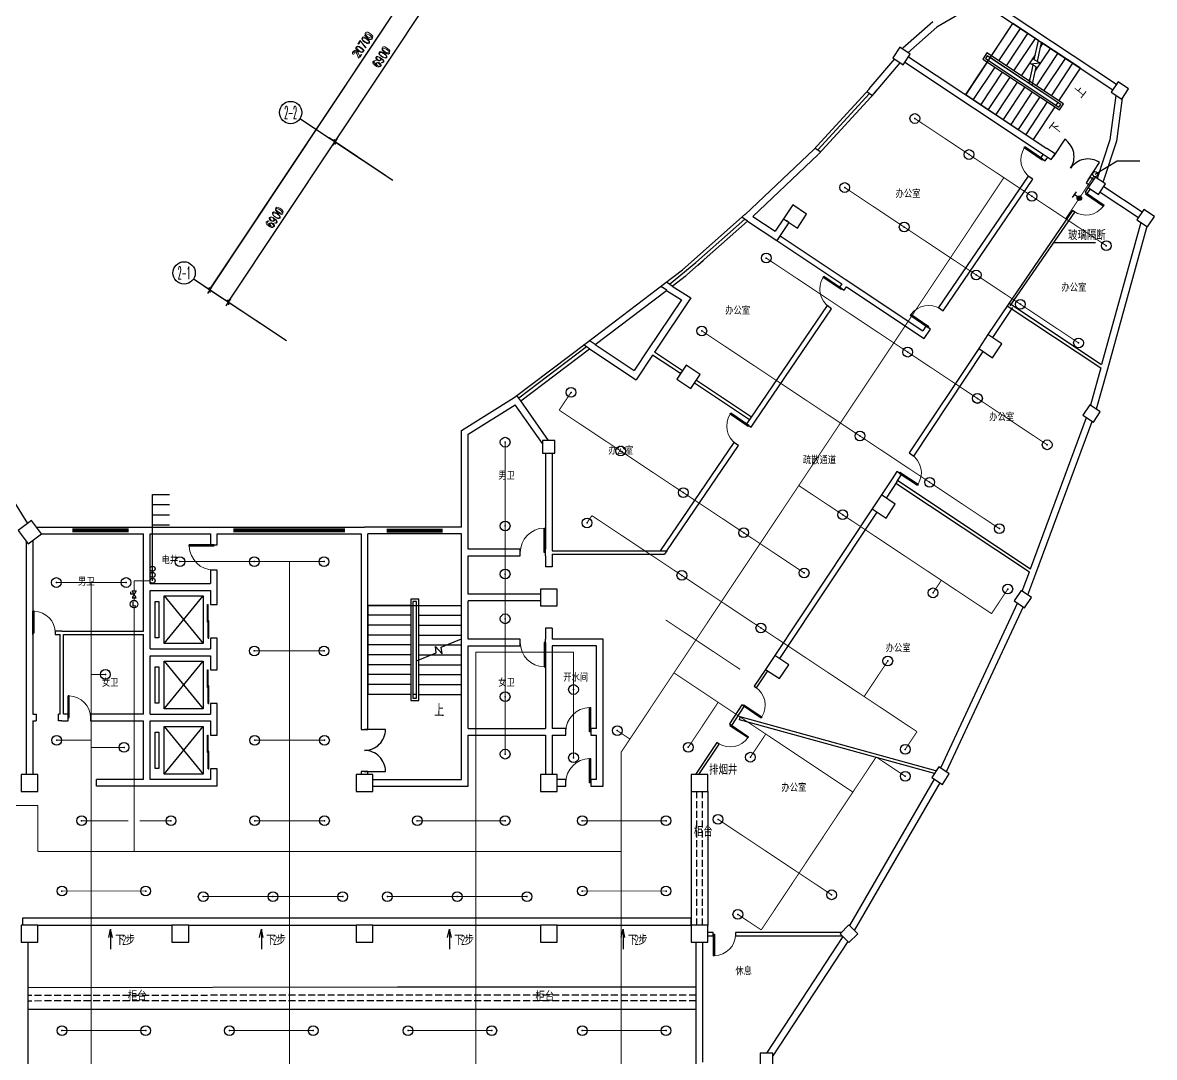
# Model space of a CAD drawing. Extents: x -149393 to 1177518, y -366685 to 296590.
# Drawn here: x 784234 to 824784, y -68628 to -31560 of the extents above; entities that cross this region are included whole.
import ezdxf
from ezdxf.enums import TextEntityAlignment as Align

# ---------------------------------------------------------------- set-up
doc = ezdxf.new("R2010")
doc.units = 0
doc.header["$LTSCALE"] = 1000
doc.header["$MEASUREMENT"] = 0
doc.linetypes.add('DASH', pattern=[0.35, 0.25, -0.1])
doc.linetypes.add('常规', pattern=[20, 10, 0, 10])
doc.layers.get('0').update_dxf_attribs({"linetype": 'CONTINUOUS'})
doc.layers.get('Defpoints').update_dxf_attribs({"linetype": 'CONTINUOUS'})
for name, color, linetype in [('AXIS', 3, 'CONTINUOUS'), ('AXIS_TEXT', 7, 'CONTINUOUS'), ('COLUMN', 9, 'CONTINUOUS'), ('EQUIP-动力', 3, 'CONTINUOUS'), ('EQUIP-消防', 3, 'CONTINUOUS'), ('STAIR', 2, 'CONTINUOUS'), ('TEL_SYMB', 3, 'CONTINUOUS'), ('TEL_TEXT', 7, 'CONTINUOUS'), ('TH_TEXT', 7, 'CONTINUOUS'), ('WALL', 9, 'CONTINUOUS'), ('WALL-MOVE', 6, 'CONTINUOUS'), ('WINDOW', 4, 'CONTINUOUS'), ('WIRE-消防', 3, '常规')]:
    doc.layers.add(name, color=color, linetype=linetype)
doc.styles.add('_TCH_AXIS', font='COMPLEX', dxfattribs={"bigfont": 'GBCBIG'})
doc.styles.add('_TCH_DIM', font='SIMPLEX', dxfattribs={"bigfont": 'GBCBIG'})
doc.styles.add('_TCH_DIM_T3', font='SIMPLEX', dxfattribs={"width": 0.705882, "bigfont": 'GBCBIG'})
doc.styles.add('_TEL_DIM', font='', dxfattribs={"width": 0.8, "height": 3.5})
doc.styles.add('COMPLEX', font='COMPLEX')
doc.styles.add('DIM_FONT', font='SIMPLEX.shx', dxfattribs={"width": 0.8})
doc.styles.get("Standard").update_dxf_attribs({"font": 'gbenor.shx', "bigfont": 'gbcbig.shx'})
doc.styles.get('_TEL_DIM').set_extended_font_data('SimSun')
doc.dimstyles.new('_TCH_ARCH&&100', dxfattribs={"dimtxt": 297.5, "dimasz": 100, "dimexe": 250, "dimexo": 300, "dimgap": 126.25, "dimtad": 1, "dimdec": 0, "dimzin": 0, "dimdsep": 46, "dimtxsty": '_TCH_DIM_T3', "dimblk": 'ARCHTICK', "dimcen": 0.09, "dimclrt": 7, "dimazin": 2, "dimtfac": 1, "dimtdec": 0, "dimtix": 1, "dimtmove": 2, "dimatfit": 3, "dimfxl": 1, "dimtolj": 1, "dimtzin": 0, "dimarcsym": 0})
doc.dimstyles.new('DIMN', dxfattribs={"dimtxt": 300, "dimasz": 1, "dimexe": 250, "dimexo": 300, "dimgap": 150, "dimtad": 1, "dimdec": 0, "dimdsep": 46, "dimtxsty": 'DIM_FONT', "dimblk": '_DIMX', "dimcen": 2.5, "dimclrt": 7, "dimadec": 0, "dimazin": 0, "dimtfac": 1, "dimtdec": 0, "dimtix": 1, "dimtmove": 2, "dimatfit": 3, "dimldrblk": '_DIMX', "dimfxl": 1, "dimtolj": 1, "dimarcsym": 0})

# ---------------------------------------------------------------- blocks, each defined once
blk = doc.blocks.new('$equip_U$00000299(cyc-PC)')
for p in [(0.509, 0.298), (0.3, 0)]:
    blk.add_line(p, (0.3, 0.298))
blk.add_lwpolyline([(0, -0.173), (0.601, 0.173), (0.601, -0.173), (0, 0.173)], close=True)
for p in [(0, 0), (0.601, 0)]:
    blk.add_point(p)
at = {"color": 7, "style": '_TEL_DIM', "flags": 1}
blk.add_attdef('A', text='', height=0.00002, dxfattribs=at).set_placement((0, 0), align=Align.MIDDLE_CENTER)
blk = doc.blocks.new('$equip$00001147')
blk.add_circle((0, 0), 0.5)
at = {"flags": 9}
blk.add_attdef('A', (0, 0), '', height=0.00002, dxfattribs=at)
blk = doc.blocks.new('$equip_U$00000304(cyc-PC)')
blk.add_point((0, 0))
blk.add_blockref('$equip$00001147', (0, 0))
at = {"color": 7, "style": '_TEL_DIM', "flags": 1}
blk.add_attdef('A', text='', height=0.00002, dxfattribs=at).set_placement((0, 0), align=Align.MIDDLE_CENTER)
blk = doc.blocks.new('fdhfhfh')
at = {"layer": 'WIRE-消防', "linetype": '常规', "const_width": 35}
blk.add_lwpolyline([(327663, -63863), (313946, -84452)], dxfattribs=at)
blk = doc.blocks.new('$equip_U$00000300(cyc-PC)')
for p, q in [((0.459, -0.113), (0.459, 0.159)), ((0.123, -0.113), (0.459, -0.113))]:
    blk.add_line(p, q)
blk.add_circle((0.324, 0), 0.324)
for p in [(0, 0), (0.648, 0)]:
    blk.add_point(p)
at = {"color": 7, "style": '_TEL_DIM', "flags": 1}
blk.add_attdef('A', text='', height=0.00002, dxfattribs=at).set_placement((0, 0), align=Align.MIDDLE_CENTER)
blk = doc.blocks.new('$VALVE$00000497')
for p, q in [((78, 138), (-78, 138)), ((0, 50), (0, 138))]:
    blk.add_line(p, q)
at = {"const_width": 49.6}
blk.add_lwpolyline([(25, 0, 1), (-25, 0, 1)], format="xyb", close=True, dxfattribs=at)
blk.add_circle((0, 0), 50)
blk = doc.blocks.new('$equip_U$00000370(cyc-PC)')
for p in [(-0.15, 0), (0, 0), (0.15, 0), (0, -0.15)]:
    blk.add_point(p)
at = {"xscale": 0.00300000000061118, "yscale": 0.00300000000061118, "zscale": 0.00300000000061118}
blk.add_blockref('$VALVE$00000497', (0, 0), dxfattribs=at)
at = {"color": 7, "style": '_TEL_DIM', "flags": 1}
blk.add_attdef('A', text='', height=0.00002, dxfattribs=at).set_placement((0, 0), align=Align.MIDDLE_CENTER)
blk = doc.blocks.new('_DIMX')
blk.add_line((-150, 0), (150, 0))
at = {"const_width": 50}
blk.add_lwpolyline([(-70, -70), (70, 70)], dxfattribs=at)
blk = doc.blocks.new('_ArchTick')
at = {"color": 0, "linetype": 'ByBlock', "const_width": 0.4}
blk.add_lwpolyline([(-0.5, -0.5), (0.5, 0.5)], dxfattribs=at)
blk = doc.blocks.new('*D1068')
at = {"layer": 'AXIS', "color": 0, "lineweight": -2, "transparency": 16777216}
for p, q in [((801070, -31301), (799029, -29946)), ((795419, -35831), (799238, -30084)), ((797252, -37049), (795211, -35693))]:
    blk.add_line(p, q, dxfattribs=at)
at = {"layer": 'Defpoints', "color": 0, "transparency": 16777216}
for p in [(799238, -30084), (801320, -31467), (797502, -37215)]:
    blk.add_point(p, dxfattribs=at)
at = {"layer": 'AXIS', "color": 0, "lineweight": -2, "transparency": 16777216, "xscale": 100, "yscale": 100, "zscale": 100}
for p, rotation in [((799238, -30084), 56.40000000000044), ((795419, -35831), 236.4000000000005)]:
    blk.add_blockref('_ArchTick', p, dxfattribs=dict(at, rotation=rotation))
at = {"layer": 'AXIS', "color": 7, "transparency": 16777216, "insert": (797099, -32805), "char_height": 297.5, "attachment_point": 5, "rotation": 56.4, "style": '_TCH_DIM_T3'}
blk.add_mtext('\\A1;6900', dxfattribs=at)
blk = doc.blocks.new('*D1069')
at = {"layer": 'AXIS', "color": 0, "lineweight": -2, "transparency": 16777216}
for p, q in [((791601, -41578), (795419, -35831)), ((797252, -37049), (795211, -35693)), ((793433, -42796), (791393, -41440))]:
    blk.add_line(p, q, dxfattribs=at)
at = {"layer": 'Defpoints', "color": 0, "transparency": 16777216}
for p in [(795419, -35831), (797502, -37215), (793683, -42962)]:
    blk.add_point(p, dxfattribs=at)
at = {"layer": 'AXIS', "color": 0, "lineweight": -2, "transparency": 16777216, "xscale": 100, "yscale": 100, "zscale": 100}
for p, rotation in [((795419, -35831), 56.40000000000044), ((791601, -41578), 236.4000000000005)]:
    blk.add_blockref('_ArchTick', p, dxfattribs=dict(at, rotation=rotation))
at = {"layer": 'AXIS', "color": 7, "transparency": 16777216, "insert": (793281, -38553), "char_height": 297.5, "attachment_point": 5, "rotation": 56.4, "style": '_TCH_DIM_T3'}
blk.add_mtext('\\A1;6900', dxfattribs=at)
blk = doc.blocks.new('*D1070')
at = {"layer": 'AXIS', "color": 0, "lineweight": -2, "transparency": 16777216}
for p, q in [((790935, -41136), (802390, -23894)), ((804888, -25554), (802181, -23756)), ((793433, -42796), (790726, -40997))]:
    blk.add_line(p, q, dxfattribs=at)
at = {"layer": 'Defpoints', "color": 0, "transparency": 16777216}
for p in [(802390, -23894), (805138, -25720), (793683, -42962)]:
    blk.add_point(p, dxfattribs=at)
at = {"layer": 'AXIS', "color": 0, "lineweight": -2, "transparency": 16777216, "xscale": 100, "yscale": 100, "zscale": 100}
for p, rotation in [((802390, -23894), 56.39999999999999), ((790935, -41136), 236.4)]:
    blk.add_blockref('_ArchTick', p, dxfattribs=dict(at, rotation=rotation))
at = {"layer": 'AXIS', "color": 7, "transparency": 16777216, "insert": (796433, -32363), "char_height": 297.5, "attachment_point": 5, "rotation": 56.4, "style": '_TCH_DIM_T3'}
blk.add_mtext('\\A1;20700', dxfattribs=at)
blk = doc.blocks.new('_FZHK')
blk.add_lwpolyline([(-0.5, -0.5), (0.5, -0.5), (0.5, 0.5), (-0.5, 0.5)], close=True)
blk = doc.blocks.new('$TCHSYS$DOOR2D')
for p, q in [((0.45, 0.975), (0.5, 0.975)), ((0.45, 0), (0.45, 0.975)), ((0.5, 0), (0.5, 0.975)), ((0.5, 0), (0.45, 0))]:
    blk.add_line(p, q)
at = {"lineweight": 13}
blk.add_arc((0.475, 0), 0.975, 91.4693, 180, dxfattribs=at)
blk = doc.blocks.new('_AXISO')
blk.add_circle((0, 0), 0.5)
at = {"layer": 'AXIS_TEXT', "style": 'COMPLEX', "width": 1.041667}
blk.add_attdef('A', text='', height=0.56, dxfattribs=at).set_placement((-0.25, -0.28), (0.25, -0.28), align=Align.FIT)
blk = doc.blocks.new('$DorLib2D$00000029')
for p, q in [((-0.5, 0.169), (0.02, 0.169)), ((-0.5, 0.169), (-0.5, 0.15)), ((-0.5, 0.15), (0.02, 0.15)), ((-0.02, 0.187), (-0.02, 0.169)), ((-0.02, 0.187), (0.5, 0.187)), ((-0.02, 0.169), (0.5, 0.169)), ((0.02, 0.15), (0.02, 0.169)), ((0.5, 0.187), (0.5, 0.169))]:
    blk.add_line(p, q)
blk = doc.blocks.new('$DorLib2D$00000001')
for p, q in [((0.45, 0.975), (0.5, 0.975)), ((0.45, 0), (0.45, 0.975)), ((0.5, 0), (0.5, 0.975)), ((0.5, 0), (0.45, 0))]:
    blk.add_line(p, q)
at = {"lineweight": 13}
blk.add_arc((0.475, 0), 0.975, 91.4693, 180, dxfattribs=at)
blk = doc.blocks.new('$TCHSYS$WIN2D')
for p, q in [((-0.5, 0.5), (0.5, 0.5)), ((0.5, 0.167), (-0.5, 0.167)), ((0.5, -0.167), (-0.5, -0.167)), ((-0.5, -0.5), (0.5, -0.5))]:
    blk.add_line(p, q)

msp = doc.modelspace()

# ---------------------------------------------------------------- linework, layer by layer
at = {"color": 59}
for p, q in [((814483.2, -34024.3), (814679, -34166)), ((814679, -34166), (814838.1, -33984.9)), ((812730.8, -36118.5), (814581.1, -34095.2)), ((812629, -36052), (812832.6, -36185)), ((808353.5, -40155.9), (810106.4, -38600.3)), ((810209.8, -38668.9), (810003, -38531.6)), ((808431.2, -40247.3), (808616.8, -40082.6)), ((807407.8, -40926.3), (808353.5, -40155.9)), ((807512.4, -40995.8), (807300.7, -40855.1)), ((807309.8, -41149.4), (807098.1, -41008.7)), ((804747.5, -43092), (804535.7, -42951.3)), ((804439, -43175.2), (802010.8, -45016.1)), ((804544.9, -43245.5), (804333.2, -43104.9)), ((802083.3, -45111.7), (801938.3, -44920.5)), ((789309.5, -52098.2), (790699.7, -53798.2)), ((789309.5, -53798.2), (790699.7, -52098.2)), ((789309.5, -54438.2), (790699.7, -56138.2)), ((789309.5, -56138.2), (790699.7, -54438.2)), ((789309.5, -56778.2), (790699.7, -58478.2)), ((789309.5, -58478.2), (790699.7, -56778.2))]:
    msp.add_line(p, q, dxfattribs=at)
for p, q in [((788891, -48823.9), (789496.8, -48823.9)), ((788891, -49188.1), (789496.8, -49188.1)), ((788891, -49552.3), (789496.8, -49552.3))]:
    msp.add_line(p, q)
for points in [[(822666.7, -36988.7), (823452.8, -36513.4), (824258.7, -36513.4)], [(821179.3, -39439.4), (822675.6, -39439.4)], [(788891, -51554.5), (788891, -48459.8), (789496.8, -48459.8)], [(808183.2, -59098.2), (808183.2, -63898.2)], [(808783.2, -59098.2), (808783.2, -63898.2)], [(787317, -64329.4), (787385.6, -64033.6)], [(787385.6, -64033.6), (787385.6, -64747.9)], [(787454.2, -64329.4), (787385.6, -64033.6)], [(792719.5, -64329.4), (792788.1, -64033.6)], [(792788.1, -64033.6), (792788.1, -64747.9)], [(792856.7, -64329.4), (792788.1, -64033.6)], [(799459.8, -64329.4), (799528.4, -64033.6)], [(799528.4, -64033.6), (799528.4, -64747.9)], [(799597, -64329.4), (799528.4, -64033.6)], [(805679.2, -64329.4), (805747.8, -64033.6)], [(805747.8, -64033.6), (805747.8, -64747.9)], [(805816.4, -64329.4), (805747.8, -64033.6)], [(784423.2, -66120.5), (797668.4, -66098.2), (808363.2, -66098.2)], [(784423.2, -66898.2), (796868.4, -66898.2), (808363.2, -66898.2)]]:
    msp.add_lwpolyline(points)
for points in [[(788979.6, -52298.2), (789108, -52298.2), (789108, -53598.2), (788979.6, -53598.2)], [(789309.5, -52098.2), (790699.7, -52098.2), (790699.7, -53798.2), (789309.5, -53798.2)], [(788979.6, -54638.2), (789108, -54638.2), (789108, -55938.2), (788979.6, -55938.2)], [(789309.5, -54438.2), (790699.7, -54438.2), (790699.7, -56138.2), (789309.5, -56138.2)], [(788979.6, -56978.2), (789108, -56978.2), (789108, -58278.2), (788979.6, -58278.2)], [(789309.5, -56778.2), (790699.7, -56778.2), (790699.7, -58478.2), (789309.5, -58478.2)]]:
    msp.add_lwpolyline(points, close=True, dxfattribs=at)
for centre in [(822666.7, -36988.7), (788891, -51124.1), (788891, -51347.5), (788891, -51554.5)]:
    msp.add_circle(centre, 90.8)
at = {"layer": 'AXIS'}
for p, q in [((797501.6, -37214.6), (794169.9, -35001)), ((793683.2, -42961.8), (790351.5, -40748.2))]:
    msp.add_line(p, q, dxfattribs=at)
at = {"layer": 'STAIR', "color": 59}
for p, q in [((818024.1, -34137.5), (819717.5, -31588.7)), ((818943.5, -32753.6), (819717.5, -31588.7)), ((820631.7, -32196.1), (819717.5, -31588.7)), ((819212.4, -32932.2), (819986.3, -31767.3)), ((819481.2, -33110.8), (820255.1, -31945.9)), ((819750, -33289.4), (820523.9, -32124.5)), ((820482.6, -32894.9), (820631.7, -32196.1)), ((820592.9, -32951.2), (820738.7, -32267.2)), ((820701.9, -32439.8), (820792.7, -32303.1)), ((822136.8, -33196.1), (820738.7, -32267.2)), ((818779.3, -32644.4), (818633.7, -32863.5)), ((818799.3, -32743.9), (818733.2, -32843.4)), ((818733.2, -32843.4), (821361.6, -34589.7)), ((821527.1, -34470.1), (818779.3, -32644.4)), ((821427.7, -34490.2), (818799.3, -32743.9)), ((820301.9, -33742.2), (818903.9, -32813.3)), ((820018.8, -33468), (820521.9, -32710.7)), ((820518.7, -33298.7), (821061.5, -32481.7)), ((820556.4, -33825.2), (821330.3, -32660.3)), ((820825.2, -34003.8), (821599.2, -32838.9)), ((818798, -32972.6), (818024.1, -34137.5)), ((819066.8, -33151.2), (818292.9, -34316.1)), ((818633.7, -32863.5), (821381.6, -34689.1)), ((818837.7, -32912.9), (821257, -34520.3)), ((820301.9, -33742.2), (820442.8, -33081.6)), ((820363.1, -33040.9), (820681.5, -32996.4)), ((820553, -33137.9), (820363.1, -33040.9)), ((820409, -33813.3), (820553, -33137.9)), ((820681.5, -32996.4), (820482.6, -32894.9)), ((821094, -34182.4), (821868, -33017.5)), ((821362.9, -34361), (822136.8, -33196.1)), ((819335.6, -33329.8), (818561.7, -34494.7)), ((819604.5, -33508.4), (818830.5, -34673.3)), ((820287.6, -33646.6), (820338.7, -33569.6)), ((819873.3, -33687), (819099.3, -34851.9)), ((820142.1, -33865.6), (819368.2, -35030.5)), ((820410.9, -34044.2), (819637, -35209.1)), ((821323.2, -34420.7), (820409, -33813.3)), ((818024.1, -34137.5), (820443.4, -35744.9)), ((820679.7, -34222.8), (819905.8, -35387.7)), ((820948.5, -34401.4), (820174.6, -35566.3)), ((821323.2, -34420.7), (821257, -34520.3)), ((821217.3, -34580), (820443.4, -35744.9)), ((821361.6, -34589.7), (821427.7, -34490.2)), ((821381.6, -34689.1), (821527.1, -34470.1)), ((798427.5, -52218.5), (798138.8, -52218.5)), ((798138.8, -52218.5), (798138.8, -55841)), ((798348.8, -52297.2), (798217.5, -52297.2)), ((798217.5, -52297.2), (798217.5, -55762.2)), ((798348.8, -55762.2), (798348.8, -52297.2)), ((798427.5, -55841), (798427.5, -52218.5)), ((796603.2, -52435), (796603.2, -55624.4)), ((798138.8, -52435), (796603.2, -52435)), ((796603.2, -52435), (799963.2, -52435)), ((798217.5, -52435), (798217.5, -55624.4)), ((798348.8, -54278.1), (798348.8, -52435)), ((798427.5, -52435), (799963.2, -52435)), ((799963.2, -53640.2), (799963.2, -52435)), ((798138.8, -52789.4), (796603.2, -52789.4)), ((798427.5, -52789.4), (799963.2, -52789.4)), ((798138.8, -53143.8), (796603.2, -53143.8)), ((798138.8, -53498.1), (796603.2, -53498.1)), ((798427.5, -53143.8), (799963.2, -53143.8)), ((798427.5, -53498.1), (799963.2, -53498.1)), ((798138.8, -53852.5), (796603.2, -53852.5)), ((798427.5, -53852.5), (799425.8, -53852.5)), ((799054.1, -54140.5), (799027.3, -53907.9)), ((799027.3, -53907.9), (799261.5, -54172)), ((799233.5, -53928.5), (799963.2, -53640.2)), ((799261.5, -54172), (799233.5, -53928.5)), ((799425.8, -53852.5), (799963.2, -53852.5)), ((799963.2, -55624.4), (799963.2, -53781.3)), ((798138.8, -54206.9), (796603.2, -54206.9)), ((798348.8, -54419.2), (799054.1, -54140.5)), ((798427.5, -54206.9), (798886.1, -54206.9)), ((798886.1, -54206.9), (799963.2, -54206.9)), ((798138.8, -54561.3), (796603.2, -54561.3)), ((798348.8, -55624.4), (798348.8, -54419.2)), ((798427.5, -54561.3), (799963.2, -54561.3)), ((798138.8, -54915.6), (796603.2, -54915.6)), ((798427.5, -54915.6), (799963.2, -54915.6)), ((798138.8, -55270), (796603.2, -55270)), ((798427.5, -55270), (799963.2, -55270)), ((798138.8, -55624.4), (796603.2, -55624.4)), ((798138.8, -55841), (798427.5, -55841)), ((798348.8, -55624.4), (798217.5, -55624.4)), ((798217.5, -55762.2), (798348.8, -55762.2)), ((798427.5, -55624.4), (799963.2, -55624.4))]:
    msp.add_line(p, q, dxfattribs=at)
at = {"layer": 'STAIR'}
for p, q in [((784243.2, -63898.2), (784243.2, -63628.2)), ((784243.2, -63628.2), (808183.2, -63628.2)), ((808183.2, -63898.2), (808183.2, -63628.2)), ((784783.2, -63898.2), (789583.2, -63898.2)), ((790183.2, -63898.2), (796183.2, -63898.2)), ((796783.2, -63898.2), (802783.2, -63898.2)), ((803383.2, -63898.2), (808183.2, -63898.2))]:
    msp.add_line(p, q, dxfattribs=at)
at = {"layer": 'TEL_SYMB', "color": 59, "elevation": 1793}
msp.add_lwpolyline([(820984.6, -35221.9, 0, 0, 0), (817833.5, -33128.3, 0, 0, 0), (818713.3, -31804.1, 0, 0, 0), (820087.2, -32717, 95.6, 0, 0), (820385.9, -32915.4, 0, 0, 0)], format="xyseb", dxfattribs=at)
at = {"layer": 'TEL_SYMB', "color": 59}
for points in [[(821864.4, -33897.7, 0, 0, 0), (820953.4, -33292.5, 95.6, 0, 0), (820654.7, -33094, 0, 0, 0)], [(799156, -55801.6, 0, 0, 0), (799156, -54600.6, 105, 0, 0), (799156, -54206.9, 0, 0, 0)]]:
    msp.add_lwpolyline(points, format="xyseb", dxfattribs=at)
at = {"layer": 'WALL', "color": 59}
for p, q in [((818806.2, -30695.1), (823428.9, -33766.5)), ((818447.6, -30871.1), (816987.8, -31727)), ((818673.4, -30895), (823296.1, -33966.4)), ((816846.5, -31531.6), (815771.9, -32477.7)), ((816987.8, -31727), (815954.7, -32636.5)), ((815980.5, -32779.7), (820931.6, -36069.2)), ((814570.7, -33928.8), (815479.2, -32860.9)), ((814753.5, -34084.3), (815680.5, -32994.6)), ((815847.7, -32979.6), (820798.8, -36269.1)), ((812572, -36114.3), (814573.5, -33925.6)), ((812749.2, -36276.3), (814750.7, -34087.6)), ((823405.6, -34165.2), (823193.7, -35757.2)), ((823633.6, -34271.5), (823428.6, -35811.7)), ((821224.1, -36263.5), (820931.6, -36069.2)), ((823193.7, -35757.2), (822730.1, -37138.1)), ((823428.6, -35811.7), (822945.9, -37249.2)), ((810118.3, -38429.4), (812578.2, -36108)), ((810391.5, -38501.5), (812743, -36282.6)), ((820798.8, -36269.1), (821091.3, -36463.4)), ((821091.3, -36463.4), (821224.1, -36263.5)), ((822473.5, -37093.6), (822340.7, -37293.5)), ((822340.7, -37293.5), (822469.4, -37379.1)), ((822602.2, -37179.2), (822473.5, -37093.6)), ((822844.2, -37628.1), (824218.5, -38541.2)), ((822977, -37428.2), (824351.3, -38341.3)), ((807873.8, -40421.1), (810121, -38426.9)), ((810391.5, -38501.5), (811193.6, -39034.4)), ((808033.1, -40600.6), (810209.8, -38668.9)), ((810209.8, -38668.9), (811260.6, -39367.1)), ((811492.1, -38585.9), (811193.6, -39034.4)), ((811691.9, -38718.8), (811260.6, -39367.1)), ((811492.4, -38586.1), (811492.1, -38585.9)), ((811691.9, -38718.8), (811592, -38652.3)), ((824304, -38724), (822895.7, -43809.3)), ((824514.3, -38863.8), (823099.6, -43972.1)), ((807228.6, -40909.8), (807880.9, -40415.3)), ((804467.8, -43002.8), (807228.6, -40909.8)), ((807512.4, -40995.8), (808025.9, -40606.5)), ((804747.5, -43092), (807308.4, -41150.5)), ((807308.4, -41150.5), (807835.7, -41485.7)), ((807512.4, -40995.8), (808171.3, -41414.6)), ((807835.7, -41485.7), (806638.9, -43284.3)), ((808171.3, -41414.6), (806872, -43367.3)), ((819507.2, -41702.1), (822862, -43931)), ((819573.6, -41602.1), (822895.7, -43809.3)), ((801850.6, -44987), (804467.8, -43002.8)), ((802083.3, -45111.7), (804544.9, -43245.5)), ((804544.9, -43245.5), (806214.8, -44355)), ((804747.5, -43092), (806147.8, -44022.4)), ((806638.9, -43284.3), (806147.8, -44022.4)), ((807873.2, -44033.5), (806872, -43367.3)), ((806805.5, -43467.2), (806214.8, -44355)), ((807806.8, -44133.4), (806805.5, -43467.2)), ((780892.3, -43902.4), (784410.8, -49501.1)), ((807806.8, -44133.4), (807840, -44083.4)), ((822862, -43931), (822492.7, -45264.4)), ((823099.6, -43972.1), (822703, -45404.2)), ((808306.5, -44465.4), (810278, -45775.3)), ((808372.9, -44365.5), (810345.6, -45676.1)), ((799963.2, -46168.8), (801850.6, -44987)), ((800203.2, -46301.7), (801885.8, -45248.1)), ((802858.2, -46640.7), (801885.8, -45248.1)), ((803072.4, -46528.3), (802083.3, -45111.7)), ((820348.6, -51121.5), (822351.7, -45711)), ((799963.2, -49633.3), (799963.2, -46168.8)), ((820541.5, -51291.6), (822557.1, -45847.5)), ((800203.2, -49753.3), (800203.2, -46301.7)), ((802963.2, -46978.3), (802963.2, -50422.7)), ((803203.2, -46978.3), (803203.2, -50482.7)), ((815523.3, -48059.7), (820305.8, -51237.1)), ((815589.7, -47959.7), (820348.6, -51121.5)), ((784734.5, -49633.3), (788683.2, -49633.3)), ((784914.5, -49873.3), (788563.2, -49873.3)), ((788563.2, -51778.2), (788563.2, -49873.3)), ((788683.2, -49633.3), (791083.2, -49633.3)), ((788803.2, -49873.3), (790963.2, -49873.3)), ((788803.2, -51658.2), (788803.2, -49873.3)), ((790963.2, -49873.3), (790963.2, -50270.7)), ((791083.2, -49633.3), (796483.2, -49633.3)), ((791203.2, -50270.7), (791203.2, -49873.3)), ((791203.2, -49873.3), (796363.2, -49873.3)), ((796363.2, -49873.3), (796363.2, -56881.9)), ((799963.2, -49633.3), (796483.2, -49633.3)), ((799963.2, -49873.3), (796603.2, -49873.3)), ((796603.2, -56881.9), (796603.2, -49873.3)), ((799963.2, -50542.7), (799963.2, -49873.3)), ((800203.2, -50422.7), (800203.2, -49753.3)), ((784363.2, -50138.3), (784363.2, -56458.2)), ((784603.2, -50106.8), (784603.2, -56338.2)), ((790963.2, -50270.7), (791203.2, -50270.7)), ((799963.2, -52153.3), (799963.2, -50542.7)), ((802063.2, -50422.7), (800203.2, -50422.7)), ((800203.2, -52033.3), (800203.2, -50662.7)), ((800203.2, -50662.7), (802063.2, -50662.7)), ((802063.2, -50662.7), (802063.2, -50422.7)), ((802963.2, -50662.7), (802963.2, -50422.7)), ((802963.2, -50662.7), (802963.2, -51053.3)), ((803203.2, -50482.7), (807313.7, -50482.7)), ((803203.2, -50602.7), (803203.2, -51053.3)), ((803203.2, -50602.7), (807231.9, -50602.7)), ((807313.7, -50482.7), (807231.9, -50602.7)), ((803203.2, -51053.3), (802963.2, -51053.3)), ((791203.2, -51170.7), (790963.2, -51170.7)), ((790963.2, -51170.7), (790963.2, -51658.2)), ((791203.2, -51778.2), (791203.2, -51170.7)), ((820050.7, -51926.1), (820305.8, -51237.1)), ((820256.1, -52062.5), (820541.5, -51291.6)), ((788563.2, -53362.5), (788563.2, -51778.2)), ((788803.2, -51658.2), (790963.2, -51658.2)), ((788803.2, -51898.2), (790963.2, -51898.2)), ((788803.2, -53422.5), (788803.2, -51898.2)), ((790963.2, -51898.2), (790963.2, -52408.3)), ((791203.2, -52408.3), (791203.2, -51778.2)), ((799963.2, -53764), (799963.2, -52153.3)), ((802783.2, -52033.3), (800203.2, -52033.3)), ((802783.2, -52273.3), (800203.2, -52273.3)), ((800203.2, -53644), (800203.2, -52273.3)), ((790963.2, -52408.3), (791203.2, -52408.3)), ((819875.9, -52350.2), (817119.3, -58262.6)), ((820078, -52484.5), (817321.5, -58396.9)), ((784603.2, -53482.5), (784603.2, -53362.5)), ((785643.5, -53362.5), (785403.2, -53362.5)), ((785403.2, -53362.5), (785403.2, -53482.5)), ((785403.2, -53482.5), (785583.5, -53482.5)), ((785583.5, -56338.2), (785583.5, -53482.5)), ((785643.5, -53362.5), (788563.2, -53362.5)), ((785703.5, -56338.2), (785703.5, -53482.5)), ((785703.5, -53482.5), (788563.2, -53482.5)), ((788563.2, -54118.2), (788563.2, -53482.5)), ((788803.2, -53998.2), (788803.2, -53422.5)), ((802963.2, -53253.3), (802963.2, -53644)), ((803203.2, -53253.3), (802963.2, -53253.3)), ((803203.2, -53253.3), (803203.2, -53644)), ((791203.2, -53608.3), (790963.2, -53608.3)), ((790963.2, -53608.3), (790963.2, -53998.2)), ((791203.2, -54118.2), (791203.2, -53608.3)), ((799963.2, -56968.6), (799963.2, -53764)), ((802063.2, -53644), (800203.2, -53644)), ((800203.2, -53884), (802063.2, -53884)), ((800203.2, -56848.6), (800203.2, -53884)), ((802063.2, -53884), (802063.2, -53644)), ((802963.2, -53884), (802963.2, -53644)), ((802963.2, -53884), (802963.2, -56848.6)), ((805039.2, -53644), (803203.2, -53644)), ((803203.2, -53884), (803203.2, -56848.6)), ((804799.2, -53884), (803203.2, -53884)), ((804799.2, -56848.6), (804799.2, -53884)), ((805039.2, -56968.6), (805039.2, -53644)), ((788563.2, -56338.2), (788563.2, -54118.2)), ((788803.2, -53998.2), (790963.2, -53998.2)), ((788803.2, -56338.2), (788803.2, -54238.2)), ((788803.2, -54238.2), (790963.2, -54238.2)), ((790963.2, -54238.2), (790963.2, -54748.3)), ((791203.2, -54748.3), (791203.2, -54118.2)), ((790963.2, -54748.3), (791203.2, -54748.3)), ((791203.2, -55948.3), (790963.2, -55948.3)), ((790963.2, -55948.3), (790963.2, -56338.2)), ((791203.2, -56458.2), (791203.2, -55948.3)), ((784603.2, -56338.2), (784723.2, -56338.2)), ((784723.2, -56338.2), (784723.2, -56578.2)), ((785583.5, -56338.2), (785523.5, -56338.2)), ((785523.5, -56578.2), (785523.5, -56338.2)), ((785863.3, -56338.2), (785703.5, -56338.2)), ((785863.3, -56578.2), (785863.3, -56338.2)), ((788563.2, -56338.2), (786663.3, -56338.2)), ((786663.3, -56338.2), (786663.3, -56578.2)), ((788803.2, -56338.2), (790963.2, -56338.2)), ((784363.2, -56458.2), (784363.2, -58498.2)), ((784603.2, -56578.2), (784723.2, -56578.2)), ((784603.2, -56578.2), (784603.2, -58498.2)), ((785643.5, -56578.2), (785523.5, -56578.2)), ((785643.5, -56578.2), (785863.3, -56578.2)), ((786663.3, -56578.2), (788563.2, -56578.2)), ((788563.2, -58678.2), (788563.2, -56578.2)), ((788803.2, -58678.2), (788803.2, -56578.2)), ((788803.2, -56578.2), (790963.2, -56578.2)), ((790963.2, -56578.2), (790963.2, -57088.3)), ((791203.2, -57088.3), (791203.2, -56458.2)), ((790963.2, -57088.3), (791203.2, -57088.3)), ((796363.2, -56881.9), (796603.2, -56881.9)), ((799963.2, -58678.2), (799963.2, -56968.6)), ((800203.2, -56848.6), (802963.2, -56848.6)), ((800203.2, -58918.2), (800203.2, -57088.6)), ((800203.2, -57088.6), (802963.2, -57088.6)), ((802963.2, -57088.6), (802963.2, -58498.2)), ((803694.6, -56848.6), (803203.2, -56848.6)), ((803203.2, -57088.6), (803203.2, -58498.2)), ((803203.2, -57088.6), (803694.6, -57088.6)), ((803694.6, -57088.6), (803694.6, -56848.6)), ((804799.2, -56848.6), (804594.6, -56848.6)), ((804594.6, -56848.6), (804594.6, -57088.6)), ((804594.6, -57088.6), (804799.2, -57088.6)), ((804799.2, -58678.2), (804799.2, -57088.6)), ((805039.2, -58918.2), (805039.2, -56968.6)), ((791203.2, -58288.3), (790963.2, -58288.3)), ((790963.2, -58288.3), (790963.2, -58678.2)), ((791203.2, -58918.2), (791203.2, -58288.3)), ((796603.2, -58381.9), (796363.2, -58381.9)), ((796363.2, -58381.9), (796363.2, -58498.2)), ((796603.2, -58498.2), (796603.2, -58381.9)), ((788563.2, -58678.2), (786883.2, -58678.2)), ((786883.2, -58918.2), (786883.2, -58678.2)), ((790963.2, -58678.2), (788803.2, -58678.2)), ((796783.2, -58678.2), (799963.2, -58678.2)), ((803694.6, -58678.2), (803383.2, -58678.2)), ((803694.6, -58918.2), (803694.6, -58678.2)), ((804799.2, -58678.2), (804594.6, -58678.2)), ((804594.6, -58678.2), (804594.6, -58918.2)), ((813869.1, -63909.1), (816911, -58664.5)), ((814044.7, -64084.7), (817111.3, -58797.5)), ((788683.2, -58918.2), (786883.2, -58918.2)), ((791203.2, -58918.2), (788683.2, -58918.2)), ((796783.2, -58918.2), (800203.2, -58918.2)), ((803383.2, -58918.2), (803694.6, -58918.2)), ((804594.6, -58918.2), (805039.2, -58918.2)), ((808980.8, -64151.2), (808783.2, -64151.2)), ((808783.2, -64271.2), (808980.8, -64271.2)), ((808980.8, -64271.2), (808980.8, -64151.2)), ((813568.9, -64151.2), (809780.8, -64151.2)), ((809780.8, -64151.2), (809780.8, -64271.2)), ((809780.8, -64271.2), (813594.9, -64271.2)), ((813627.3, -64303.6), (810887.4, -68473.2)), ((784423.2, -64498.2), (784423.2, -66509.1)), ((808363.2, -66497.6), (808363.2, -64498.2)), ((808603.2, -66497.6), (808603.2, -64498.2)), ((813800.6, -64476.9), (811108.2, -68574.3)), ((808363.2, -68863.2), (808363.2, -66497.6)), ((808603.2, -68803.2), (808603.2, -66497.6)), ((784423.2, -66509.1), (784423.2, -69598.2))]:
    msp.add_line(p, q, dxfattribs=at)
at = {"layer": 'WALL'}
for p, q in [((820797.6, -36268.4), (820709.4, -36397.9)), ((820709.4, -36397.9), (820874.7, -36510.5)), ((820874.7, -36510.5), (820964.2, -36379)), ((820259, -37059.1), (817050, -41770.5)), ((817215.3, -41883.1), (820424.3, -37171.7)), ((820424.3, -37171.7), (820259, -37059.1)), ((811371.2, -39200.5), (811260.6, -39367.1)), ((811371.2, -39200.5), (813699.7, -40747.5)), ((811260.6, -39367.1), (813589, -40914.1)), ((813589, -40914.1), (813505.8, -41036.3)), ((813699.7, -40747.5), (816486, -42598.7)), ((813505.8, -41036.3), (813671.1, -41148.9)), ((813671.1, -41148.9), (813755.6, -41024.8)), ((813755.6, -41024.8), (816540, -42874.7)), ((813055.4, -41697.5), (810311.8, -45725.7)), ((813220.7, -41810.1), (813055.4, -41697.5)), ((819540.4, -41652.1), (818820.9, -42734.9)), ((819706.9, -41762.8), (818987.5, -42845.6)), ((810477.1, -45838.3), (813220.7, -41810.1)), ((817050, -41770.5), (817215.3, -41883.1)), ((816599.7, -42431.7), (816486, -42598.7)), ((816540, -42874.7), (816765, -42544.3)), ((816765, -42544.3), (816599.7, -42431.7)), ((818488.9, -43234.6), (816003.7, -46975.3)), ((816170.2, -47085.9), (818655.5, -43345.3)), ((810311.8, -45725.7), (810169.3, -45934.9)), ((810169.3, -45934.9), (810334.6, -46047.5)), ((810334.6, -46047.5), (810477.1, -45838.3)), ((809718.9, -46596.1), (807071.7, -50482.7)), ((809884.2, -46708.7), (809718.9, -46596.1)), ((807313.7, -50482.7), (809884.2, -46708.7)), ((816003.7, -46975.3), (816170.2, -47085.9)), ((815560.9, -47641.6), (815389.9, -47899)), ((815556.5, -48009.7), (815727.5, -47752.3)), ((815727.5, -47752.3), (815560.9, -47641.6)), ((815389.9, -47899), (815002.5, -48482)), ((815556.5, -48009.7), (815169.1, -48592.7)), ((814670.5, -48981.8), (811184.1, -54229.2)), ((814837.1, -49092.5), (811350.7, -54339.9)), ((810852.1, -54729), (810450.2, -55333.9)), ((810533.5, -55389.2), (810935.4, -54784.3)), ((810450.2, -55333.9), (810533.5, -55389.2)), ((810007.5, -56000.2), (809555.4, -56680.7)), ((809638.7, -56736), (810090.8, -56055.6)), ((810090.8, -56055.6), (810007.5, -56000.2)), ((809555.4, -56680.7), (809638.7, -56736)), ((809112.7, -57347), (808347.8, -58498.2)), ((808467.9, -58498.2), (809195.9, -57402.4)), ((809195.9, -57402.4), (809112.7, -57347))]:
    msp.add_line(p, q, dxfattribs=at)
at = {"layer": 'WALL', "linetype": 'DASH'}
for p, q in [((808383.2, -59098.2), (808383.2, -63898.2)), ((808583.2, -59098.2), (808583.2, -63898.2)), ((808363.2, -66397.6), (784423.2, -66409.1)), ((808363.2, -66597.6), (784423.2, -66609.1))]:
    msp.add_line(p, q, dxfattribs=at)
at = {"layer": 'WALL-MOVE', "color": 59}
for p, q in [((822411.3, -37466.5), (822299.7, -37629.3)), ((822299.7, -37629.3), (822382.1, -37685.8)), ((822382.1, -37685.8), (822493.8, -37523.1)), ((821847.2, -38289), (819540.4, -41652.1)), ((819622.8, -41708.7), (821929.6, -38345.5)), ((821929.6, -38345.5), (821847.2, -38289)), ((809913.6, -56531.2), (809940.1, -56434.8)), ((816907.7, -58455.3), (809913.6, -56531.2)), ((816950.1, -58363.3), (809940.1, -56434.8))]:
    msp.add_line(p, q, dxfattribs=at)
at = {"layer": 'WINDOW', "color": 59, "extrusion": (1.02e-16, -6.77687e-17, -1)}
msp.add_lwpolyline([(-822407.1, -37193.6), (-822822.1, -36568.9, -0.4142136), (-821782.4, -36778.5, -0.4142136), (-821572.7, -35738.8), (-821157.7, -36363.5)], format="xyb", dxfattribs=at)
at = {"layer": 'WINDOW', "color": 59, "extrusion": (-2.99942e-32, -1.22461e-16, -1)}
msp.add_lwpolyline([(-796483.2, -58381.9), (-797233.2, -58381.9, -0.4142136), (-796483.2, -57631.9, -0.4142136), (-797233.2, -56881.9), (-796483.2, -56881.9)], format="xyb", dxfattribs=at)
at = {"layer": 'WIRE-消防', "linetype": '常规', "const_width": 35}
for points in [[(816202.9, -34994.6), (818145.7, -36285.4)], [(818145.7, -36285.4), (820394.6, -37779.5)], [(822616.4, -37064.3), (821606.3, -38584.6)], [(813690.4, -37467.3), (815820, -38882.3)], [(820394.6, -37779.5), (823059.9, -39550.4)], [(815820, -38882.3), (817902.3, -40265.7)], [(810876.9, -39994.6), (813448.6, -41703.3)], [(817902.3, -40265.7), (819984.6, -41649.2)], [(813448.6, -41703.3), (815947.4, -43363.5)], [(819984.6, -41649.2), (822066.9, -43032.7)], [(808569.2, -42603.4), (811401.1, -44485)], [(815947.4, -43363.5), (818444.5, -45022.5)], [(811401.1, -44485), (814233, -46366.5)], [(803882, -44805.4), (803458.8, -45442.5)], [(818444.5, -45022.5), (818446.2, -45023.7)], [(818446.2, -45023.7), (820944.9, -46683.8)], [(803458.8, -45442.5), (807904.1, -48394.8)], [(801522.9, -46590.7), (801522.9, -51314.3)], [(814233, -46366.5), (816730.1, -48025.5)], [(812042.3, -48144), (813618.8, -49190.1)], [(816730.1, -48025.5), (816731.8, -48026.7)], [(816731.8, -48026.7), (819230.5, -49686.8)], [(807904.1, -48394.8), (810069.7, -49833.6)], [(804456.7, -49481), (804629.7, -49220.7)], [(804629.7, -49220.7), (807853.3, -51362.5)], [(813618.8, -49190.1), (816284.1, -50961)], [(810069.7, -49833.6), (812235.3, -51272.4)], [(789869.7, -50868.5), (792532, -50868.5)], [(792532, -50868.5), (795032, -50868.5)], [(793798.4, -72091.9), (793798.4, -50868.5)], [(793798.4, -71268.5), (793798.4, -50868.5)], [(816284.1, -50961), (818949.5, -52731.8)], [(801522.9, -51314.3), (801522.9, -52917.9)], [(807853.3, -51362.5), (810685.3, -53244)], [(785441.2, -51617.9), (787941.2, -51617.9)], [(786691.2, -51617.9), (786691.2, -70168.5)], [(788800.2, -51554.5), (788225.6, -51554.5)], [(788225.6, -51912.1), (788225.6, -51554.5)], [(816854, -51987.4), (817152.6, -51537.9)], [(819533.6, -51852.7), (818949.5, -52731.8)], [(788225.6, -52164.5), (788225.6, -52256.4)], [(788225.6, -61253.3), (788225.6, -52528.5)], [(801522.9, -52917.9), (801522.9, -55707.4)], [(809939.6, -54727.7), (807274.2, -52956.9)], [(810685.3, -53244), (816278.6, -56960.2)], [(792535.1, -54068.5), (795035.1, -54068.5)], [(800471.3, -72091.9), (800471.3, -54109.2)], [(800471.3, -54109.2), (801522.9, -54109.2)], [(801522.9, -54109.2), (803971.5, -54109.2)], [(803971.5, -55451.2), (803971.5, -54109.2)], [(815234.2, -54425.4), (814385.6, -55702.5)], [(786691.2, -54910.4), (787200.4, -54910.4)], [(813981.3, -59124.6), (807571.8, -54854.6)], [(803971.5, -55451.2), (803971.5, -57895.6)], [(801522.9, -55707.4), (801522.9, -57765.2)], [(808084.9, -57519.3), (809154.1, -55908.7)], [(805539, -56921.9), (805993.1, -57224.3)], [(810309.4, -57874.8), (810857.9, -57049.4)], [(815857.5, -57594), (816278.6, -56960.2)], [(785454.6, -57268.5), (786704.6, -57268.5)], [(786704.6, -57522.4), (787867.1, -57522.4)], [(792548.4, -57268.5), (795048.4, -57268.5)], [(805675, -70168.5), (805675, -57701.7)], [(814816.4, -57867.7), (810699.6, -64063.9)], [(814816.4, -57867.7), (815857.5, -58559.4)], [(784779.7, -59602.4), (780926, -59602.4)], [(784779.7, -59602.4), (784779.7, -61253.3)], [(786348.4, -60151.8), (786691.2, -60151.8)], [(786691.2, -60151.8), (788020.9, -60151.8)], [(788429.4, -60151.8), (789548.4, -60151.8)], [(792548.4, -60151.8), (795048.4, -60151.8)], [(798372.6, -60151.8), (801522.9, -60151.8)], [(804286.4, -60151.8), (805675, -60151.8)], [(807286.4, -60151.8), (805675, -60151.8)], [(809152, -60101.7), (811139.7, -61422.3)], [(784779.7, -61253.3), (805675, -61253.3)], [(811139.7, -61422.3), (812052, -62028.4)], [(813219.7, -62804.3), (812052, -62028.4)], [(785643.6, -62668.5), (788643.6, -62668.5)], [(790703.5, -62868.5), (793203.5, -62868.5)], [(793203.5, -62868.5), (795703.5, -62868.5)], [(797303.5, -62868.5), (799803.5, -62868.5)], [(799803.5, -62868.5), (802303.5, -62868.5)], [(804286.4, -62668.5), (807286.4, -62668.5)], [(809860.1, -63506.2), (810699.6, -64063.9)], [(785643.6, -67668.5), (788643.6, -67668.5)], [(791643.6, -67668.5), (794644.8, -67668.5)], [(798043.6, -67668.5), (801043.6, -67668.5)], [(804286.4, -67668.5), (807287.6, -67668.5)]]:
    msp.add_lwpolyline(points, dxfattribs=at)

# ---------------------------------------------------------------- block references
msp.add_blockref('fdhfhfh', (491728.6, 26750.4))
at = {"layer": 'AXIS'}
ref = msp.add_blockref('_AXISO', (793836.7, -34779.7), dxfattribs=dict(at, xscale=800, yscale=800, zscale=800))
ref.add_attrib('A', '2-2', dxfattribs={"layer": 'AXIS_TEXT', "height": 452.55, "style": '_TCH_AXIS', "width": 0.35}).set_placement((793610.4, -35005.9), (794063, -35005.9), align=Align.FIT)
ref = msp.add_blockref('_AXISO', (790018.3, -40526.8), dxfattribs=dict(at, xscale=800, yscale=800, zscale=800))
ref.add_attrib('A', '2-1', dxfattribs={"layer": 'AXIS_TEXT', "height": 452.55, "style": '_TCH_AXIS', "width": 0.381818}).set_placement((789792, -40753.1), (790244.6, -40753.1), align=Align.FIT)
at = {"layer": 'COLUMN', "color": 59}
for p, xscale, yscale, zscale, rotation in [((815726.7, -32755.1), 449.9999999999778, 449.9999999999778, 449.9999999999778, 326.3999999999973), ((823549.9, -33990.9), 449.9999999999858, 449.9999999999858, 449.9999999999858, 56.39999999999244), ((822723.2, -37403.6), 450.0000000000747, 450.0000000000747, 450.0000000000747, 326.4000000000055), ((811908.3, -38502.3), 599.999999999961, 599.999999999961, 599.999999999961, 326.3999999999987), ((824472.3, -38565.7), 449.9999999999638, 449.9999999999638, 449.9999999999638, 236.4000000000084), ((818904.8, -43150.8), 600.000000000062, 600.000000000062, 600.000000000062, 326.4000000000042), ((808089.9, -44249.5), 599.999999999965, 599.999999999965, 599.999999999965, 326.3999999999982), ((822534.7, -45562.5), 450.0000000000708, 450.0000000000708, 450.0000000000708, 326.4000000000063), ((815086.4, -48897.9), 599.999999999965, 599.999999999965, 599.999999999965, 326.3999999999982), ((784494.5, -49813.3), 600.0000000000464, 600.0000000000464, 600.0000000000464, 36.86999999999623), ((820073.1, -52211.1), 449.9999999999738, 449.9999999999738, 449.9999999999738, 326.3999999999982), ((811268, -54645.1), 599.999999999973, 599.999999999973, 599.999999999973, 326.3999999999969), ((817124.3, -58536), 449.9999999999738, 449.9999999999738, 449.9999999999738, 326.3999999999982), ((813840.1, -64198.2), 449.9999999999679, 449.9999999999679, 449.9999999999679, 45.00000000000525)]:
    msp.add_blockref('_FZHK', p, dxfattribs=dict(at, xscale=xscale, yscale=yscale, zscale=zscale, rotation=rotation))
for p, xscale, yscale, zscale in [((803083.2, -46753.3), 450, 450, 450), ((803083.2, -52153.3), 600, 600, 600), ((784483.2, -58798.2), 600, 600, 600), ((796483.2, -58798.2), 600, 600, 600), ((803083.2, -58798.2), 600, 600, 600), ((808483.2, -58798.2), 600, 600, 600), ((784483.2, -64198.2), 600, 600, 600), ((789883.2, -64198.2), 600, 600, 600), ((796483.2, -64198.2), 600, 600, 600), ((803083.2, -64198.2), 600, 600, 600), ((808483.2, -64198.2), 600, 600, 600), ((810883.2, -68698.2), 450, 450, 450)]:
    msp.add_blockref('_FZHK', p, dxfattribs=dict(at, xscale=xscale, yscale=yscale, zscale=zscale))
at = {"layer": 'EQUIP-动力', "xscale": 549.9999999999868, "yscale": 549.9999999999868, "zscale": 549.9999999999868, "rotation": 56.40000000000244}
msp.add_blockref('$equip_U$00000370(cyc-PC)', (822095.2, -37848.8), dxfattribs=at)
at = {"layer": 'EQUIP-消防', "xscale": 350, "yscale": 350, "zscale": 350}
for p in [(816202.9, -34994.6), (818145.7, -36285.4), (813690.4, -37467.3), (820394.6, -37779.5), (815820, -38882.3), (823059.9, -39550.4), (810876.9, -39994.6), (818400.8, -40596.9), (819984.6, -41649.2), (808569.2, -42603.4), (822066.9, -43032.7), (815947.4, -43363.5), (803882, -44805.4), (818444.5, -45022.5), (818446.2, -45023.7), (814233, -46366.5), (801522.9, -46590.7), (820944.9, -46683.8), (805663.5, -46906.7), (807904.1, -48394.8), (816730.1, -48025.5), (816731.8, -48026.7), (813618.8, -49190.1), (801522.9, -49590.7), (804456.7, -49481), (810069.7, -49833.6), (819230.5, -49686.8), (789869.7, -50868.5), (792532, -50868.5), (795032, -50868.5), (785441.2, -51617.9), (787941.2, -51617.9), (801522.9, -51314.3), (807853.3, -51362.5), (812235.3, -51272.4), (816854, -51987.4), (819533.6, -51852.7), (801522.9, -52917.9), (810685.3, -53244), (792535.1, -54068.5), (795035.1, -54068.5), (815234.2, -54425.4), (787200.4, -54910.4), (801522.9, -55707.4), (803971.5, -55451.2), (805539, -56921.9), (785454.6, -57268.5), (792548.4, -57268.5), (795048.4, -57268.5), (787867.1, -57522.4), (808084.9, -57519.3), (815857.5, -57594), (801522.9, -57765.2), (803971.5, -57895.6), (810309.4, -57874.8), (815857.5, -58559.4), (786348.4, -60151.8), (789548.4, -60151.8), (792548.4, -60151.8), (795048.4, -60151.8), (798372.6, -60151.8), (801522.9, -60151.8), (804286.4, -60151.8), (807286.4, -60151.8), (809152, -60101.7), (785643.6, -62668.5), (788643.6, -62668.5), (790703.5, -62868.5), (793203.5, -62868.5), (795703.5, -62868.5), (797303.5, -62868.5), (799803.5, -62868.5), (802303.5, -62868.5), (804286.4, -62668.5), (807286.4, -62668.5), (813219.7, -62804.3), (809860.1, -63506.2), (785643.6, -67668.5), (788643.6, -67668.5), (791643.6, -67668.5), (794644.8, -67668.5), (798043.6, -67668.5), (801043.6, -67668.5), (804286.4, -67668.5), (807286.4, -67668.5)]:
    msp.add_blockref('$equip_U$00000304(cyc-PC)', p, dxfattribs=at)
at = {"layer": 'EQUIP-消防', "xscale": 420, "yscale": 420, "zscale": 420}
for name, p, rotation in [('$equip_U$00000300(cyc-PC)', (788225.6, -52256.4), 270), ('$equip_U$00000299(cyc-PC)', (788225.6, -52164.5), 90)]:
    msp.add_blockref(name, p, dxfattribs=dict(at, rotation=rotation))
at = {"layer": 'WINDOW', "color": 59}
for name, p, xscale, yscale, zscale, rotation in [('$DorLib2D$00000001', (820566.9, -36784.8), -800, -800, -800, 235.7407427458712), ('$DorLib2D$00000001', (822114.6, -37987.4), -800, 800, -800, 235.5533259761384), ('$DorLib2D$00000001', (813363.3, -41423.2), -800, -800, -800, 235.7407427458713), ('$DorLib2D$00000001', (816907.5, -42157.4), 800, -800, 800, 235.7407427458712), ('$DorLib2D$00000001', (810026.8, -46321.8), -800, -800, -800, 235.7407427458709), ('$DorLib2D$00000001', (815865.6, -47363.8), 800.0000000000001, 800.0000000000001, 800.0000000000001, 236.4000000000007), ('$TCHSYS$WIN2D', (787022.4, -49753.3), -2000, 100, -2000, 359.9999999999978), ('$TCHSYS$WIN2D', (798283.2, -49753.3), -2000, 100, -2000, 180), ('$TCHSYS$DOOR2D', (791083.2, -50720.7), -900, -900, -900, 270), ('$DorLib2D$00000029', (791083.2, -53008.3), -1200, -1200, -1200, 270), ('$DorLib2D$00000029', (791083.2, -55348.3), -1200, -1200, -1200, 270), ('$DorLib2D$00000001', (810270.5, -55694.7), 800, 800, 800, 236.4000000000009), ('$DorLib2D$00000001', (809375.7, -57041.5), -800, 800, -800, 236.4000000000009), ('$DorLib2D$00000029', (791083.2, -57688.3), -1200, -1200, -1200, 270)]:
    msp.add_blockref(name, p, dxfattribs=dict(at, xscale=xscale, yscale=yscale, zscale=zscale, rotation=rotation))
for name, p, xscale, yscale, zscale in [('$TCHSYS$WIN2D', (793783.2, -49753.3), -4000, -100, -4000), ('$DorLib2D$00000001', (802513.2, -50542.7), 900, 900, 900), ('$DorLib2D$00000001', (785003.2, -53422.5), -800, 800, -800), ('$DorLib2D$00000001', (802513.2, -53764), 900, -900, 900), ('$DorLib2D$00000001', (786263.3, -56458.2), -800, 800, -800), ('$DorLib2D$00000001', (804144.6, -56968.6), 900, 900, 900), ('$DorLib2D$00000001', (804144.6, -58798.2), 900, 900, 900), ('$DorLib2D$00000001', (809380.8, -64211.2), -800, -800, -800)]:
    msp.add_blockref(name, p, dxfattribs=dict(at, xscale=xscale, yscale=yscale, zscale=zscale))

# ---------------------------------------------------------------- texts
at = {"layer": 'TEL_TEXT', "color": 59, "style": '_TCH_DIM'}
for s, height, rotation, p in [('上', 403.5, 51.7553, (822171.9, -34302.3)), ('下', 403.5, 51.7553, (821305.9, -35608.9, 1793)), ('上', 443.1, 359.2986, (798980.4, -56415.2))]:
    msp.add_text(s, height=height, rotation=rotation, dxfattribs=at).set_placement(p)
at = {"layer": 'TEL_TEXT', "color": 59, "style": '_TEL_DIM', "width": 0.8}
for s, p in [('办公室', (815513.2, -37806.7)), ('办公室', (821454.2, -41168.7)), ('办公室', (809407.3, -41991.6)), ('办公室', (818866.6, -45808.7)), ('办公室', (805219.4, -47007.1)), ('疏散通道', (812190.3, -47351.5)), ('男卫', (801275.5, -47904.2)), ('电井', (789210.6, -50932.7)), ('男卫', (786217.7, -51700.5)), ('办公室', (815157.1, -54085.2)), ('女卫', (787073.3, -55324.9)), ('女卫', (801275.5, -55324.9)), ('开水间', (803602.8, -55135.9)), ('办公室', (811421.5, -59083.7)), ('休息', (809770.9, -65659.9))]:
    msp.add_text(s, height=265.82, dxfattribs=at).set_placement(p)
at = {"layer": 'TEL_TEXT'}
for s, height, p in [('玻璃隔断', 337.59, (821691.1, -39348.3)), ('下', 337.6, (787554.4, -64599.6)), ('步', 337.6, (787922.7, -64599.6)), ('下', 337.6, (792956.9, -64599.6)), ('步', 337.6, (793325.2, -64599.6)), ('下', 337.6, (799697.2, -64599.6)), ('步', 337.6, (800065.4, -64599.6)), ('下', 337.6, (805916.6, -64599.6)), ('步', 337.6, (806284.9, -64599.6))]:
    msp.add_text(s, height=height, dxfattribs=at).set_placement(p)
at = {"layer": 'TEL_TEXT', "linetype": 'DASH'}
for p in [(808282.2, -60715.6), (788006.2, -66601.8), (802609.5, -66618.7)]:
    msp.add_text('柜台', height=337.59, dxfattribs=at).set_placement(p)
at = {"layer": 'TEL_TEXT', "width": 0.6}
for p in [(787800.2, -64599.6), (793202.7, -64599.6), (799942.9, -64599.6), (806162.4, -64599.6)]:
    msp.add_text('2', height=350, dxfattribs=at).set_placement(p)
at = {"layer": 'TH_TEXT'}
msp.add_text('排烟井', height=337.59, dxfattribs=at).set_placement((808827.1, -58498.9))

# ---------------------------------------------------------------- dimensions: what is measured, and where the dimension line sits
at = {"layer": 'AXIS'}
for p1, p2, distance in [((793683.2, -42961.8), (805138.4, -25720.3), 3300), ((797501.6, -37214.6), (801320, -31467.4), 2500), ((793683.2, -42961.8), (797501.6, -37214.6), 2500)]:
    msp.add_aligned_dim(p1=p1, p2=p2, distance=distance, dimstyle='DIMN', dxfattribs=at).render()
for p1, p2, distance, picture, middle in [((793683.2, -42961.8), (805138.4, -25720.3), 3300, '*D1070', (796433.1, -32362.6)), ((797501.6, -37214.6), (801320, -31467.4), 2500, '*D1068', (797099.4, -32805.4)), ((793683.2, -42961.8), (797501.6, -37214.6), 2500, '*D1069', (793281, -38552.5))]:
    dim = msp.add_aligned_dim(p1=p1, p2=p2, distance=distance, dimstyle='_TCH_ARCH&&100', dxfattribs=at)
    dim.commit()
    dim.dimension.update_dxf_attribs({"geometry": picture, "text_midpoint": middle})

doc.saveas('drawing.dxf')
